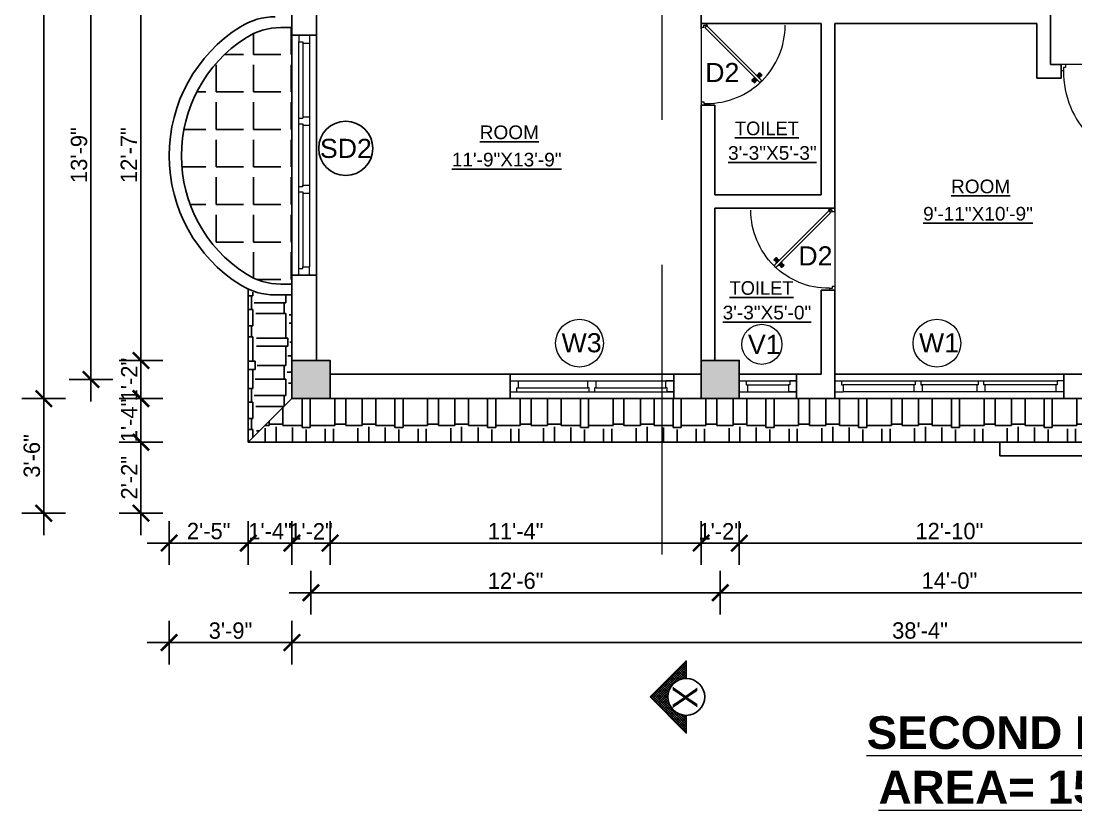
# Model space of a CAD drawing. Header units: inches. Extents: x 3672 to 10975, y -27382 to -746.
# Drawn here: x 8142.6 to 8529.3, y -24918.4 to -24628.2 of the extents above; entities that cross this region are included whole.
import ezdxf

# ---------------------------------------------------------------- set-up
doc = ezdxf.new("R2010")
doc.units = ezdxf.units.IN
doc.header["$LTSCALE"] = 17
doc.header["$MEASUREMENT"] = 0
doc.linetypes.add('21_FP_00$0$HIDDEN', pattern=[0.375, 0.25, -0.125])
doc.linetypes.add('PHANTOM2', pattern=[1.25, 0.625, -0.125, 0.125, -0.125, 0.125, -0.125])
for name, color, linetype, lineweight in [('25 BOT BAR', 12, 'Continuous', 25), ('aa_section_line', 2, 'PHANTOM2', 13), ('DOOR & WIN', 1, 'Continuous', 25), ('OUTLINE', 1, 'Continuous', 25), ('PUERTAS', 7, 'Continuous', 9), ('TEXT', 231, 'Continuous', 20), ('WINDOW FRAME PLAN', 162, 'Continuous', 18)]:
    doc.layers.add(name, color=color, linetype=linetype, lineweight=lineweight)
doc.layers.add('A-Sect-Iden', color=111, linetype='Continuous')
doc.styles.add('ARCHITECTURE', font='stylu.ttf')
doc.styles.add('DIMTEXT', font='arial.ttf', dxfattribs={"height": 6})
doc.styles.add('HEADING', font='swissel.ttf')
doc.dimstyles.new('8 SCALE', dxfattribs={"dimscale": 0, "dimtxt": 6, "dimasz": 6, "dimexe": 8, "dimexo": 8, "dimgap": 1.25, "dimtad": 1, "dimdec": 0, "dimzin": 3, "dimdsep": 46, "dimlunit": 4, "dimtxsty": 'ARCHITECTURE', "dimblk": 'ARCHTICK', "dimcen": 8, "dimdle": 8, "dimclrd": 5, "dimclre": 5, "dimclrt": 7, "dimadec": 0, "dimazin": 0, "dimtfac": 0.75, "dimtdec": 0, "dimtix": 1, "dimtmove": 2, "dimatfit": 3, "dimldrblk": 'ARCHTICK', "dimfxl": 8, "dimfxlon": 1, "dimtolj": 1, "dimtzin": 0, "dimlwd": -1, "dimlwe": -1, "dimarcsym": 0})
pattern_1 = [(0, (-1768.396, -5912.43), (25.5, 12), [6, -5, 7, -3, 9, -4]), (0, (-1762.396, -5911.93), (25.5, 12), [5, -19, 4, -6]), (0, (-1750.396, -5913.18), (25.5, 12), [3, -31]), (90, (-1768.396, -5912.4304), (-8.5, 12), [11.5, -36.5]), (90, (-1762.396, -5912.4304), (-8.5, 12), [11.25, -36.75]), (90, (-1757.396, -5912.4304), (-8.5, 12), [10.5, -37.5]), (90, (-1750.396, -5913.1804), (-8.5, 12), [11.5, -36.5]), (90, (-1747.396, -5913.1804), (-8.5, 12), [11.5, -36.5]), (90, (-1738.396, -5912.4304), (-8.5, 12), [11, -37])]

# ---------------------------------------------------------------- blocks, each defined once
blk = doc.blocks.new("5'")
at = {"layer": 'WINDOW FRAME PLAN'}
for p, q in [((10026.35, -7897.24), (10086.35, -7897.24)), ((10026.35, -7897.24), (10026.35, -7901.24)), ((10026.35, -7897.24), (10029.35, -7897.24)), ((10029.35, -7899.74), (10029.35, -7897.24)), ((10054.85, -7899.74), (10054.85, -7897.24)), ((10054.85, -7897.24), (10057.85, -7897.24)), ((10057.85, -7899.74), (10057.85, -7897.24)), ((10086.35, -7897.24), (10083.35, -7897.24)), ((10083.35, -7899.74), (10083.35, -7897.24)), ((10086.35, -7897.24), (10086.35, -7901.24)), ((10026.35, -7901.24), (10086.35, -7901.24)), ((10026.35, -7901.24), (10028.85, -7901.24)), ((10028.85, -7901.24), (10028.85, -7899.74)), ((10028.85, -7899.74), (10029.35, -7899.74)), ((10029.35, -7899.74), (10054.85, -7899.74)), ((10055.35, -7899.74), (10054.85, -7899.74)), ((10055.35, -7901.24), (10055.35, -7899.74)), ((10057.35, -7901.24), (10057.35, -7899.74)), ((10057.85, -7899.74), (10057.35, -7899.74)), ((10057.85, -7899.74), (10083.35, -7899.74)), ((10083.85, -7899.74), (10083.35, -7899.74)), ((10083.85, -7901.24), (10083.85, -7899.74)), ((10086.35, -7901.24), (10083.85, -7901.24))]:
    blk.add_line(p, q, dxfattribs=at)
blk = doc.blocks.new('DFFDFD')
at = {"layer": 'DOOR & WIN'}
for p, q in [((-13646.78, -2252.33), (-13646.78, -2168.33)), ((-13637.78, -2168.33), (-13646.78, -2168.33)), ((-13637.78, -2168.33), (-13637.78, -2252.33)), ((-13637.78, -2252.33), (-13646.78, -2252.33)), ((-13637.78, -2252.33), (-13646.78, -2252.33))]:
    blk.add_line(p, q, dxfattribs=at)
at = {"layer": 'WINDOW FRAME PLAN'}
for p, q in [((-13644.28, -2168.33), (-13644.28, -2170.83)), ((-13640.28, -2168.33), (-13640.28, -2171.33)), ((-13644.28, -2249.83), (-13644.28, -2170.83)), ((-13644.28, -2170.83), (-13642.78, -2170.83)), ((-13642.78, -2170.83), (-13642.78, -2171.33)), ((-13642.78, -2171.33), (-13642.78, -2197.83)), ((-13642.78, -2171.33), (-13640.28, -2171.33)), ((-13640.28, -2171.33), (-13640.28, -2249.33)), ((-13644.28, -2197.83), (-13642.78, -2197.83)), ((-13644.28, -2199.83), (-13642.78, -2199.83)), ((-13642.78, -2197.33), (-13640.28, -2197.33)), ((-13642.78, -2199.83), (-13642.78, -2200.33)), ((-13642.78, -2199.83), (-13642.78, -2220.83)), ((-13642.78, -2200.33), (-13640.28, -2200.33)), ((-13644.28, -2220.83), (-13642.78, -2220.83)), ((-13644.28, -2222.83), (-13642.78, -2222.83)), ((-13642.78, -2220.33), (-13640.28, -2220.33)), ((-13642.78, -2220.83), (-13642.78, -2220.33)), ((-13642.78, -2222.83), (-13642.78, -2249.33)), ((-13642.78, -2223.33), (-13640.28, -2223.33)), ((-13644.28, -2252.33), (-13644.28, -2249.83)), ((-13644.28, -2249.83), (-13642.78, -2249.83)), ((-13642.78, -2249.33), (-13640.28, -2249.33)), ((-13642.78, -2249.83), (-13642.78, -2249.33)), ((-13640.28, -2252.33), (-13640.28, -2249.33))]:
    blk.add_line(p, q, dxfattribs=at)
blk = doc.blocks.new('2ft6in')
at = {"layer": 'PUERTAS', "color": 2}
for p, q in [((0.84, 2.1), (21.02, 22.28)), ((21.71, 21.6), (1.47, 1.37)), ((18.33, 21.76), (18.31, 21.77)), ((21.71, 21.6), (21.02, 22.28)), ((21.18, 18.9), (21.2, 18.89)), ((0, 2), (0, 0)), ((0.6, 2), (0, 2)), ((1.33, 0), (0, 0)), ((0.6, 1.26), (0.6, 2.04)), ((0.67, 1.26), (0.6, 1.26)), ((0.67, 1.26), (0.67, 2.01)), ((0.67, 1), (0.67, 1.26)), ((1.33, 1), (0.67, 1)), ((1.31, 1.53), (0.79, 2.06)), ((1.36, 1.58), (0.81, 2.12)), ((1.36, 1.58), (1.31, 1.53)), ((1.47, 1.37), (1.31, 1.53)), ((1.33, 0), (1.33, 1)), ((28.67, 0), (28.67, 1)), ((28.67, 1), (29.33, 1)), ((28.67, 0), (30, 0)), ((29.33, 1), (29.33, 2)), ((29.33, 2), (30, 2)), ((30, 0), (30, 2))]:
    blk.add_line(p, q, dxfattribs=at)
at = {"layer": 'PUERTAS', "color": 8}
for p, q in [((18.81, 20.78), (18.04, 21.4)), ((18.86, 20.83), (18.08, 21.46)), ((18.95, 20.92), (18.2, 21.58)), ((18.44, 21.9), (18.31, 21.77)), ((19.07, 21.03), (18.34, 21.72)), ((18.44, 21.9), (18.56, 22.02)), ((18.58, 22.01), (18.56, 22.02)), ((19.3, 21.26), (18.61, 22)), ((19.42, 21.38), (18.75, 22.14)), ((19.51, 21.48), (18.88, 22.26)), ((18.91, 20.27), (19.19, 20.69)), ((19.55, 21.53), (18.93, 22.3)), ((19.13, 20.8), (19.03, 20.9)), ((19.15, 20.82), (19.05, 20.92)), ((19.09, 20.44), (19.25, 20.76)), ((19.19, 20.87), (19.1, 20.96)), ((19.25, 20.93), (19.16, 21.02)), ((19.28, 20.63), (19.32, 20.83)), ((19.4, 21.08), (19.31, 21.17)), ((19.47, 21.15), (19.38, 21.24)), ((19.43, 20.78), (19.4, 20.9)), ((19.51, 21.19), (19.42, 21.28)), ((19.55, 20.91), (19.43, 20.94)), ((19.53, 21.21), (19.44, 21.3)), ((19.7, 21.06), (19.51, 21.01)), ((19.89, 21.24), (19.58, 21.08)), ((20.07, 21.42), (19.64, 21.15)), ((19.69, 19.49), (20.12, 19.76)), ((19.87, 19.67), (20.18, 19.83)), ((20.06, 19.85), (20.25, 19.9)), ((20.21, 20), (20.33, 19.97)), ((20.21, 19.38), (20.83, 18.61)), ((20.23, 19.7), (20.32, 19.61)), ((20.25, 19.72), (20.34, 19.63)), ((20.25, 19.43), (20.88, 18.65)), ((20.29, 19.76), (20.38, 19.67)), ((20.33, 20.13), (20.36, 20.01)), ((20.34, 19.53), (21, 18.77)), ((20.36, 19.83), (20.45, 19.74)), ((20.48, 20.28), (20.44, 20.08)), ((20.46, 19.64), (21.14, 18.91)), ((20.5, 19.98), (20.6, 19.89)), ((20.67, 20.47), (20.51, 20.15)), ((20.85, 20.64), (20.57, 20.22)), ((20.57, 20.04), (20.66, 19.95)), ((20.61, 20.09), (20.7, 19.99)), ((20.63, 20.11), (20.72, 20.01)), ((20.69, 19.87), (21.42, 19.19)), ((20.81, 19.99), (21.56, 19.33)), ((20.9, 20.08), (21.68, 19.45)), ((20.95, 20.13), (21.72, 19.51)), ((21.32, 19.01), (21.2, 18.89)), ((21.32, 19.01), (21.44, 19.14)), ((21.43, 19.15), (21.44, 19.14)), ((0, 0), (30, 0))]:
    blk.add_line(p, q, dxfattribs=at)
at = {"layer": 'PUERTAS', "color": 1}
for p, q in [((18.06, 21.44), (18.48, 21.86)), ((18.74, 20.79), (18.06, 21.34)), ((18.08, 21.51), (18.45, 21.88)), ((18.11, 21.49), (18.08, 21.51)), ((18.82, 22.25), (18.45, 21.88)), ((18.9, 22.28), (18.48, 21.86)), ((18.84, 22.23), (18.82, 22.25)), ((18.83, 20.8), (19.18, 21.15)), ((18.84, 20.21), (19.1, 20.6)), ((18.85, 20.11), (18.84, 20.12)), ((18.92, 20.89), (18.93, 20.88)), ((19.54, 21.59), (18.99, 22.27)), ((19.02, 20.88), (19.24, 21.1)), ((19.12, 20.8), (19.03, 20.89)), ((19.1, 20.7), (19.11, 20.69)), ((19.1, 20.6), (19.1, 20.6)), ((19.11, 20.79), (19.33, 21.01)), ((19.54, 21.5), (19.18, 21.15)), ((19.45, 21.31), (19.24, 21.1)), ((19.55, 21.22), (19.33, 21.01)), ((19.45, 21.41), (19.45, 21.41)), ((19.54, 21.22), (19.45, 21.31)), ((19.53, 19.43), (19.54, 19.42)), ((19.64, 21.23), (19.64, 21.23)), ((19.64, 19.42), (20.02, 19.67)), ((19.74, 21.24), (19.73, 21.23)), ((20.12, 21.49), (19.74, 21.24)), ((20.02, 19.67), (20.03, 19.68)), ((20.12, 19.68), (20.12, 19.68)), ((20.21, 19.69), (20.43, 19.9)), ((20.22, 21.48), (20.22, 21.49)), ((20.22, 19.41), (20.57, 19.76)), ((20.22, 19.69), (20.31, 19.6)), ((20.31, 19.6), (20.52, 19.81)), ((20.31, 19.5), (20.31, 19.5)), ((20.65, 20.12), (20.43, 19.9)), ((20.74, 20.03), (20.52, 19.81)), ((20.93, 20.11), (20.57, 19.76)), ((20.64, 20.11), (20.73, 20.02)), ((20.66, 20.31), (20.65, 20.31)), ((20.65, 20.21), (20.65, 20.22)), ((20.91, 20.7), (20.66, 20.31)), ((20.84, 20.02), (20.83, 20.03)), ((20.91, 20.8), (20.91, 20.79)), ((21.02, 20.12), (21.7, 19.57)), ((21.7, 19.47), (21.28, 19.05)), ((21.67, 19.4), (21.31, 19.03)), ((21.65, 19.42), (21.67, 19.4)), ((20.22, 19.32), (20.76, 18.64)), ((20.86, 18.63), (21.28, 19.05)), ((20.91, 18.68), (20.94, 18.66)), ((20.94, 18.66), (21.31, 19.03))]:
    blk.add_line(p, q, dxfattribs=at)
at = {"layer": 'PUERTAS', "color": 2}
for radius in [0.129, 0.0627]:
    blk.add_circle((0.68, 2.14), radius, dxfattribs=at)
at = {"layer": 'PUERTAS', "color": 8}
blk.add_arc((0.68, 2.14), 28.65, 359.7285, 90.0333, dxfattribs=at)
at = {"layer": 'PUERTAS', "color": 1}
for centre, start, end in [((18.78, 20.84), 231.0764, 315), ((18.89, 20.16), 135, 225), ((18.94, 22.23), 38.9236, 135), ((18.97, 20.93), 225, 315), ((19.16, 20.74), 135, 219.7428), ((19.06, 20.65), 315, 39.7428), ((19.4, 21.36), 315, 45), ((19.49, 21.55), 315, 38.9236), ((19.59, 19.47), 225, 315), ((19.6, 21.18), 50.2572, 135), ((19.68, 21.28), 230.2572, 315), ((20.07, 19.63), 50.2572, 135), ((20.17, 21.44), 45, 135), ((20.16, 19.73), 230.2572, 315), ((20.27, 19.36), 135, 218.9236), ((20.35, 19.55), 135, 225), ((20.7, 20.26), 135, 219.7428), ((20.6, 20.17), 315, 39.7428), ((20.78, 19.98), 45, 135), ((20.87, 20.75), 315, 45), ((20.98, 20.07), 51.0764, 135), ((21.65, 19.52), 315, 51.0764), ((20.82, 18.68), 218.9236, 315)]:
    blk.add_arc(centre, 0.0667, start, end, dxfattribs=at)
blk = doc.blocks.new('*U2800')
at = {"color": 3}
blk.add_blockref('2ft6in', (0, 0), dxfattribs=at)
blk = doc.blocks.new('3ft')
at = {"layer": 'PUERTAS', "color": 6}
for p, q in [((1.01, 2.52), (25.23, 26.74)), ((26.05, 25.92), (1.77, 1.64)), ((26.05, 25.92), (25.23, 26.74)), ((0, 2.4), (0, 0)), ((0.72, 2.4), (0, 2.4)), ((1.6, 0), (0, 0)), ((0.72, 1.52), (0.72, 2.44)), ((0.8, 1.52), (0.72, 1.52)), ((0.8, 1.52), (0.8, 2.41)), ((0.8, 1.2), (0.8, 1.52)), ((1.6, 1.2), (0.8, 1.2)), ((1.57, 1.84), (0.94, 2.47)), ((1.63, 1.89), (0.97, 2.55)), ((1.63, 1.89), (1.57, 1.84)), ((1.77, 1.64), (1.57, 1.84)), ((1.6, 0), (1.6, 1.2)), ((34.4, 0), (34.4, 1.2)), ((34.4, 1.2), (35.2, 1.2)), ((34.4, 0), (36, 0)), ((35.2, 1.2), (35.2, 2.4)), ((35.2, 2.4), (36, 2.4)), ((36, 0), (36, 2.4))]:
    blk.add_line(p, q, dxfattribs=at)
at = {"layer": 'PUERTAS', "color": 8}
for p, q in [((22.57, 24.94), (21.65, 25.68)), ((22.63, 24.99), (21.69, 25.75)), ((22.74, 25.1), (21.84, 25.9)), ((22.13, 26.28), (21.98, 26.13)), ((22.88, 25.24), (22.01, 26.06)), ((22.13, 26.28), (22.27, 26.42)), ((22.29, 26.41), (22.27, 26.42)), ((23.16, 25.52), (22.34, 26.39)), ((23.3, 25.66), (22.5, 26.56)), ((23.41, 25.77), (22.65, 26.71)), ((22.69, 24.32), (23.02, 24.83)), ((23.46, 25.83), (22.72, 26.75)), ((22.95, 24.96), (22.84, 25.07)), ((22.98, 24.99), (22.86, 25.1)), ((23.03, 25.04), (22.91, 25.15)), ((22.91, 24.53), (23.1, 24.91)), ((23.11, 25.12), (22.99, 25.23)), ((23.13, 24.76), (23.18, 24.99)), ((23.28, 25.3), (23.17, 25.41)), ((23.36, 25.37), (23.25, 25.49)), ((23.31, 24.94), (23.28, 25.08)), ((23.41, 25.43), (23.3, 25.54)), ((23.46, 25.09), (23.32, 25.13)), ((23.44, 25.45), (23.33, 25.56)), ((23.64, 25.27), (23.41, 25.22)), ((23.87, 25.49), (23.49, 25.3)), ((24.08, 25.71), (23.57, 25.38)), ((23.63, 23.38), (24.14, 23.72)), ((23.84, 23.6), (24.22, 23.79)), ((24.07, 23.82), (24.3, 23.88)), ((24.25, 24), (24.39, 23.97)), ((24.25, 23.26), (24.99, 22.34)), ((24.27, 23.64), (24.38, 23.53)), ((24.3, 23.67), (24.41, 23.56)), ((24.3, 23.32), (25.06, 22.38)), ((24.35, 23.72), (24.46, 23.61)), ((24.4, 24.15), (24.43, 24.01)), ((24.41, 23.43), (25.2, 22.53)), ((24.43, 23.8), (24.54, 23.69)), ((24.58, 24.33), (24.52, 24.1)), ((24.55, 23.57), (25.37, 22.7)), ((24.6, 23.97), (24.72, 23.86)), ((24.8, 24.56), (24.61, 24.18)), ((25.02, 24.77), (24.68, 24.26)), ((24.68, 24.05), (24.79, 23.94)), ((24.73, 24.1), (24.85, 23.99)), ((24.76, 24.13), (24.87, 24.02)), ((24.83, 23.85), (25.7, 23.03)), ((24.97, 23.99), (25.87, 23.2)), ((25.08, 24.1), (26.02, 23.34)), ((25.14, 24.15), (26.06, 23.41)), ((25.58, 22.82), (25.43, 22.67)), ((25.58, 22.82), (25.73, 22.97)), ((25.72, 22.98), (25.73, 22.97)), ((0, 0), (36, 0))]:
    blk.add_line(p, q, dxfattribs=at)
at = {"layer": 'PUERTAS', "color": 1}
for p, q in [((21.67, 25.73), (22.17, 26.23)), ((22.49, 24.95), (21.67, 25.61)), ((21.7, 25.82), (22.14, 26.26)), ((21.73, 25.79), (21.7, 25.82)), ((22.58, 26.7), (22.14, 26.26)), ((22.67, 26.73), (22.17, 26.23)), ((22.61, 26.67), (22.58, 26.7)), ((22.6, 24.96), (23.02, 25.38)), ((22.61, 24.25), (22.92, 24.72)), ((22.62, 24.13), (22.61, 24.14)), ((22.7, 25.07), (22.71, 25.06)), ((23.45, 25.91), (22.79, 26.73)), ((22.82, 25.06), (23.08, 25.32)), ((22.94, 24.95), (22.83, 25.07)), ((22.92, 24.72), (22.92, 24.72)), ((22.93, 24.94), (23.19, 25.21)), ((22.93, 24.84), (22.93, 24.83)), ((23.44, 25.81), (23.02, 25.38)), ((23.34, 25.58), (23.08, 25.32)), ((23.46, 25.47), (23.19, 25.21)), ((23.33, 25.7), (23.34, 25.69)), ((23.45, 25.46), (23.33, 25.57)), ((23.44, 23.31), (23.45, 23.3)), ((23.56, 23.3), (24.03, 23.61)), ((23.57, 25.47), (23.57, 25.47)), ((24.15, 25.79), (23.68, 25.48)), ((23.68, 25.48), (23.68, 25.48)), ((24.03, 23.61), (24.03, 23.62)), ((24.14, 23.62), (24.14, 23.62)), ((24.25, 23.62), (24.51, 23.89)), ((24.27, 25.78), (24.26, 25.79)), ((24.26, 23.29), (24.69, 23.71)), ((24.26, 23.63), (24.37, 23.52)), ((24.37, 23.52), (24.63, 23.77)), ((24.37, 23.4), (24.37, 23.4)), ((24.78, 24.15), (24.51, 23.89)), ((24.89, 24.03), (24.63, 23.77)), ((25.11, 24.14), (24.69, 23.71)), ((24.77, 24.14), (24.88, 24.03)), ((24.79, 24.38), (24.78, 24.37)), ((24.78, 24.26), (24.78, 24.26)), ((25.1, 24.84), (24.79, 24.38)), ((25, 24.03), (25, 24.03)), ((25.09, 24.96), (25.1, 24.95)), ((25.22, 24.14), (26.03, 23.48)), ((26.04, 23.37), (25.54, 22.86)), ((26.01, 23.27), (25.57, 22.83)), ((25.98, 23.3), (26.01, 23.27)), ((24.26, 23.18), (24.92, 22.37)), ((25.04, 22.36), (25.54, 22.86)), ((25.1, 22.42), (25.13, 22.39)), ((25.13, 22.39), (25.57, 22.83))]:
    blk.add_line(p, q, dxfattribs=at)
at = {"layer": 'PUERTAS', "color": 2}
for p, q in [((21.99, 26.11), (21.98, 26.13)), ((25.42, 22.68), (25.43, 22.67))]:
    blk.add_line(p, q, dxfattribs=at)
at = {"layer": 'PUERTAS', "color": 6}
for radius in [0.155, 0.0752]:
    blk.add_circle((0.82, 2.56), radius, dxfattribs=at)
blk.add_arc((0.82, 2.56), 34.38, 359.7285, 90.0333, dxfattribs=at)
at = {"layer": 'PUERTAS', "color": 1}
for centre, start, end in [((22.54, 25.01), 231.0764, 315), ((22.67, 24.2), 135, 225), ((22.73, 26.68), 38.9236, 135), ((22.77, 25.12), 225, 315), ((22.99, 24.89), 135, 219.7428), ((22.87, 24.78), 315, 39.7428), ((23.28, 25.63), 315, 45), ((23.39, 25.86), 315, 38.9236), ((23.51, 23.36), 225, 315), ((23.51, 25.41), 50.2572, 135), ((23.62, 25.53), 230.2572, 315), ((24.09, 23.56), 50.2572, 135), ((24.2, 23.68), 230.2572, 315), ((24.2, 25.73), 45, 135), ((24.32, 23.23), 135, 218.9236), ((24.42, 23.46), 135, 225), ((24.84, 24.31), 135, 219.7428), ((24.72, 24.21), 315, 39.7428), ((24.94, 23.98), 45, 135), ((25.04, 24.89), 315, 45), ((25.17, 24.08), 51.0764, 135), ((25.98, 23.42), 315, 51.0764), ((24.98, 22.42), 218.9236, 315)]:
    blk.add_arc(centre, 0.08, start, end, dxfattribs=at)
blk = doc.blocks.new('*U2796')
at = {"color": 3, "xscale": -1}
blk.add_blockref('3ft', (42, 0), dxfattribs=at)
blk = doc.blocks.new('_ArchTick')
at = {"color": 0, "linetype": 'ByBlock', "const_width": 0.15}
blk.add_lwpolyline([(-0.5, -0.5), (0.5, 0.5)], dxfattribs=at)
blk = doc.blocks.new('*D3226')
at = {"layer": '25 BOT BAR', "color": 5, "transparency": 16777216}
for p, q in [((8186.57, -24594.07), (8186.57, -24760.59)), ((8194.57, -24602.07), (8178.57, -24602.07)), ((8194.57, -24752.59), (8178.57, -24752.59))]:
    blk.add_line(p, q, dxfattribs=at)
at = {"layer": 'Defpoints', "color": 0, "transparency": 16777216}
for p in [(8241.89, -24602.07), (8186.57, -24752.59), (8241.89, -24752.59)]:
    blk.add_point(p, dxfattribs=at)
at = {"layer": '25 BOT BAR', "color": 5, "transparency": 16777216, "xscale": 6, "yscale": 6, "zscale": 6}
for p, rotation in [((8186.57, -24602.07), 90), ((8186.57, -24752.59), 270)]:
    blk.add_blockref('_ArchTick', p, dxfattribs=dict(at, rotation=rotation))
at = {"layer": '25 BOT BAR', "color": 7, "transparency": 16777216, "insert": (8182.11, -24677.33), "char_height": 6, "attachment_point": 5, "rotation": 90, "style": 'ARCHITECTURE'}
blk.add_mtext('\\A1;12\'-7"', dxfattribs=at)
blk = doc.blocks.new('*D3227')
at = {"layer": '25 BOT BAR', "color": 5, "transparency": 16777216}
for p, q in [((8186.57, -24752.59), (8186.57, -24746.59)), ((8194.57, -24752.59), (8178.57, -24752.59)), ((8186.57, -24752.59), (8186.57, -24766.59)), ((8194.57, -24766.59), (8178.57, -24766.59)), ((8186.57, -24766.59), (8186.57, -24772.59))]:
    blk.add_line(p, q, dxfattribs=at)
at = {"layer": 'Defpoints', "color": 0, "transparency": 16777216}
for p in [(8241.89, -24752.59), (8186.57, -24766.59), (8241.89, -24766.59)]:
    blk.add_point(p, dxfattribs=at)
at = {"layer": '25 BOT BAR', "color": 5, "transparency": 16777216, "xscale": 6, "yscale": 6, "zscale": 6}
for p, rotation in [((8186.57, -24752.59), 270), ((8186.57, -24766.59), 90)]:
    blk.add_blockref('_ArchTick', p, dxfattribs=dict(at, rotation=rotation))
at = {"layer": '25 BOT BAR', "color": 7, "transparency": 16777216, "insert": (8182.27, -24759.59), "char_height": 6, "attachment_point": 5, "rotation": 90, "style": 'ARCHITECTURE'}
blk.add_mtext('\\A1;1\'-2"', dxfattribs=at)
blk = doc.blocks.new('*D3228')
at = {"layer": '25 BOT BAR', "color": 5, "transparency": 16777216}
for p, q in [((8168.24, -24767.59), (8168.24, -24587.07)), ((8176.24, -24595.07), (8160.24, -24595.07)), ((8176.24, -24759.59), (8160.24, -24759.59))]:
    blk.add_line(p, q, dxfattribs=at)
at = {"layer": 'Defpoints', "color": 0, "transparency": 16777216}
for p in [(8168.24, -24595.07), (8248.89, -24595.07), (8248.89, -24759.59)]:
    blk.add_point(p, dxfattribs=at)
at = {"layer": '25 BOT BAR', "color": 5, "transparency": 16777216, "xscale": 6, "yscale": 6, "zscale": 6}
for p, rotation in [((8168.24, -24595.07), 90), ((8168.24, -24759.59), 270)]:
    blk.add_blockref('_ArchTick', p, dxfattribs=dict(at, rotation=rotation))
at = {"layer": '25 BOT BAR', "color": 7, "transparency": 16777216, "insert": (8163.88, -24677.33), "char_height": 6, "attachment_point": 5, "rotation": 90, "style": 'ARCHITECTURE'}
blk.add_mtext('\\A1;13\'-9"', dxfattribs=at)
blk = doc.blocks.new('*D3231')
at = {"layer": '25 BOT BAR', "color": 5, "transparency": 16777216}
for p, q in [((8150.95, -24298.59), (8150.95, -24774.59)), ((8158.95, -24306.59), (8142.95, -24306.59)), ((8158.95, -24766.59), (8142.95, -24766.59))]:
    blk.add_line(p, q, dxfattribs=at)
at = {"layer": 'Defpoints', "color": 0, "transparency": 16777216}
for p in [(8241.89, -24306.59), (8150.95, -24766.59), (8241.89, -24766.59)]:
    blk.add_point(p, dxfattribs=at)
at = {"layer": '25 BOT BAR', "color": 5, "transparency": 16777216, "xscale": 6, "yscale": 6, "zscale": 6}
for p, rotation in [((8150.95, -24306.59), 90), ((8150.95, -24766.59), 270)]:
    blk.add_blockref('_ArchTick', p, dxfattribs=dict(at, rotation=rotation))
at = {"layer": '25 BOT BAR', "color": 7, "transparency": 16777216, "insert": (8146.57, -24536.59), "char_height": 6, "attachment_point": 5, "rotation": 90, "style": 'ARCHITECTURE'}
blk.add_mtext('\\A1;38\'-4"', dxfattribs=at)
blk = doc.blocks.new('*D3232')
at = {"layer": '25 BOT BAR', "color": 5, "transparency": 16777216}
for p, q in [((8241.89, -24811.54), (8241.89, -24827.54)), ((8255.89, -24811.54), (8255.89, -24827.54)), ((8241.89, -24819.54), (8235.89, -24819.54)), ((8241.89, -24819.54), (8255.89, -24819.54)), ((8255.89, -24819.54), (8261.89, -24819.54))]:
    blk.add_line(p, q, dxfattribs=at)
at = {"layer": 'Defpoints', "color": 0, "transparency": 16777216}
for p in [(8241.89, -24766.59), (8255.89, -24766.59), (8255.89, -24819.54)]:
    blk.add_point(p, dxfattribs=at)
at = {"layer": '25 BOT BAR', "color": 5, "transparency": 16777216, "xscale": 6, "yscale": 6, "zscale": 6}
blk.add_blockref('_ArchTick', (8241.89, -24819.54), dxfattribs=at)
at = {"layer": '25 BOT BAR', "color": 5, "transparency": 16777216, "xscale": 6, "yscale": 6, "zscale": 6, "rotation": 180}
blk.add_blockref('_ArchTick', (8255.89, -24819.54), dxfattribs=at)
at = {"layer": '25 BOT BAR', "color": 7, "transparency": 16777216, "insert": (8248.89, -24815.23), "char_height": 6, "attachment_point": 5, "style": 'ARCHITECTURE'}
blk.add_mtext('\\A1;1\'-2"', dxfattribs=at)
blk = doc.blocks.new('*D3233')
at = {"layer": '25 BOT BAR', "color": 5, "transparency": 16777216}
for p, q in [((8255.89, -24811.54), (8255.89, -24827.54)), ((8391.89, -24811.54), (8391.89, -24827.54)), ((8247.89, -24819.54), (8399.89, -24819.54))]:
    blk.add_line(p, q, dxfattribs=at)
at = {"layer": 'Defpoints', "color": 0, "transparency": 16777216}
for p in [(8255.89, -24766.59), (8391.89, -24766.59), (8391.89, -24819.54)]:
    blk.add_point(p, dxfattribs=at)
at = {"layer": '25 BOT BAR', "color": 5, "transparency": 16777216, "xscale": 6, "yscale": 6, "zscale": 6, "rotation": 180}
blk.add_blockref('_ArchTick', (8255.89, -24819.54), dxfattribs=at)
at = {"layer": '25 BOT BAR', "color": 5, "transparency": 16777216, "xscale": 6, "yscale": 6, "zscale": 6}
blk.add_blockref('_ArchTick', (8391.89, -24819.54), dxfattribs=at)
at = {"layer": '25 BOT BAR', "color": 7, "transparency": 16777216, "insert": (8323.89, -24815.16), "char_height": 6, "attachment_point": 5, "style": 'ARCHITECTURE'}
blk.add_mtext('\\A1;11\'-4"', dxfattribs=at)
blk = doc.blocks.new('*D3234')
at = {"layer": '25 BOT BAR', "color": 5, "transparency": 16777216}
for p, q in [((8391.89, -24811.54), (8391.89, -24827.54)), ((8405.89, -24811.54), (8405.89, -24827.54)), ((8391.89, -24819.54), (8385.89, -24819.54)), ((8391.89, -24819.54), (8405.89, -24819.54)), ((8405.89, -24819.54), (8411.89, -24819.54))]:
    blk.add_line(p, q, dxfattribs=at)
at = {"layer": 'Defpoints', "color": 0, "transparency": 16777216}
for p in [(8391.89, -24766.59), (8405.89, -24766.59), (8405.89, -24819.54)]:
    blk.add_point(p, dxfattribs=at)
at = {"layer": '25 BOT BAR', "color": 5, "transparency": 16777216, "xscale": 6, "yscale": 6, "zscale": 6}
blk.add_blockref('_ArchTick', (8391.89, -24819.54), dxfattribs=at)
at = {"layer": '25 BOT BAR', "color": 5, "transparency": 16777216, "xscale": 6, "yscale": 6, "zscale": 6, "rotation": 180}
blk.add_blockref('_ArchTick', (8405.89, -24819.54), dxfattribs=at)
at = {"layer": '25 BOT BAR', "color": 7, "transparency": 16777216, "insert": (8398.89, -24815.23), "char_height": 6, "attachment_point": 5, "style": 'ARCHITECTURE'}
blk.add_mtext('\\A1;1\'-2"', dxfattribs=at)
blk = doc.blocks.new('*D3235')
at = {"layer": '25 BOT BAR', "color": 5, "transparency": 16777216}
for p, q in [((8405.89, -24811.54), (8405.89, -24827.54)), ((8559.89, -24811.54), (8559.89, -24827.54)), ((8397.89, -24819.54), (8567.89, -24819.54))]:
    blk.add_line(p, q, dxfattribs=at)
at = {"layer": 'Defpoints', "color": 0, "transparency": 16777216}
for p in [(8405.89, -24766.59), (8559.89, -24766.59), (8559.89, -24819.54)]:
    blk.add_point(p, dxfattribs=at)
at = {"layer": '25 BOT BAR', "color": 5, "transparency": 16777216, "xscale": 6, "yscale": 6, "zscale": 6, "rotation": 180}
blk.add_blockref('_ArchTick', (8405.89, -24819.54), dxfattribs=at)
at = {"layer": '25 BOT BAR', "color": 5, "transparency": 16777216, "xscale": 6, "yscale": 6, "zscale": 6}
blk.add_blockref('_ArchTick', (8559.89, -24819.54), dxfattribs=at)
at = {"layer": '25 BOT BAR', "color": 7, "transparency": 16777216, "insert": (8482.89, -24815.18), "char_height": 6, "attachment_point": 5, "style": 'ARCHITECTURE'}
blk.add_mtext('\\A1;12\'-10"', dxfattribs=at)
blk = doc.blocks.new('*D3239')
at = {"layer": '25 BOT BAR', "color": 5, "transparency": 16777216}
for p, q in [((8248.89, -24829.74), (8248.89, -24845.74)), ((8398.89, -24829.74), (8398.89, -24845.74)), ((8240.89, -24837.74), (8406.89, -24837.74))]:
    blk.add_line(p, q, dxfattribs=at)
at = {"layer": 'Defpoints', "color": 0, "transparency": 16777216}
for p in [(8248.89, -24759.59), (8398.89, -24759.59), (8398.89, -24837.74)]:
    blk.add_point(p, dxfattribs=at)
at = {"layer": '25 BOT BAR', "color": 5, "transparency": 16777216, "xscale": 6, "yscale": 6, "zscale": 6, "rotation": 180}
blk.add_blockref('_ArchTick', (8248.89, -24837.74), dxfattribs=at)
at = {"layer": '25 BOT BAR', "color": 5, "transparency": 16777216, "xscale": 6, "yscale": 6, "zscale": 6}
blk.add_blockref('_ArchTick', (8398.89, -24837.74), dxfattribs=at)
at = {"layer": '25 BOT BAR', "color": 7, "transparency": 16777216, "insert": (8323.89, -24833.38), "char_height": 6, "attachment_point": 5, "style": 'ARCHITECTURE'}
blk.add_mtext('\\A1;12\'-6"', dxfattribs=at)
blk = doc.blocks.new('*D3240')
at = {"layer": '25 BOT BAR', "color": 5, "transparency": 16777216}
for p, q in [((8398.89, -24829.74), (8398.89, -24845.74)), ((8566.89, -24829.74), (8566.89, -24845.74)), ((8390.89, -24837.74), (8574.89, -24837.74))]:
    blk.add_line(p, q, dxfattribs=at)
at = {"layer": 'Defpoints', "color": 0, "transparency": 16777216}
for p in [(8398.89, -24759.59), (8566.89, -24759.59), (8566.89, -24837.74)]:
    blk.add_point(p, dxfattribs=at)
at = {"layer": '25 BOT BAR', "color": 5, "transparency": 16777216, "xscale": 6, "yscale": 6, "zscale": 6, "rotation": 180}
blk.add_blockref('_ArchTick', (8398.89, -24837.74), dxfattribs=at)
at = {"layer": '25 BOT BAR', "color": 5, "transparency": 16777216, "xscale": 6, "yscale": 6, "zscale": 6}
blk.add_blockref('_ArchTick', (8566.89, -24837.74), dxfattribs=at)
at = {"layer": '25 BOT BAR', "color": 7, "transparency": 16777216, "insert": (8482.89, -24833.34), "char_height": 6, "attachment_point": 5, "style": 'ARCHITECTURE'}
blk.add_mtext('\\A1;14\'-0"', dxfattribs=at)
blk = doc.blocks.new('*D3242')
at = {"layer": '25 BOT BAR', "color": 5, "transparency": 16777216}
for p, q in [((8241.89, -24848), (8241.89, -24864)), ((8702.35, -24848), (8702.35, -24864)), ((8233.89, -24856), (8710.35, -24856))]:
    blk.add_line(p, q, dxfattribs=at)
at = {"layer": 'Defpoints', "color": 0, "transparency": 16777216}
for p in [(8241.89, -24766.59), (8702.35, -24766.59), (8702.35, -24856)]:
    blk.add_point(p, dxfattribs=at)
at = {"layer": '25 BOT BAR', "color": 5, "transparency": 16777216, "xscale": 6, "yscale": 6, "zscale": 6, "rotation": 180}
blk.add_blockref('_ArchTick', (8241.89, -24856), dxfattribs=at)
at = {"layer": '25 BOT BAR', "color": 5, "transparency": 16777216, "xscale": 6, "yscale": 6, "zscale": 6}
blk.add_blockref('_ArchTick', (8702.35, -24856), dxfattribs=at)
at = {"layer": '25 BOT BAR', "color": 7, "transparency": 16777216, "insert": (8472.12, -24851.62), "char_height": 6, "attachment_point": 5, "style": 'ARCHITECTURE'}
blk.add_mtext('\\A1;38\'-4"', dxfattribs=at)
blk = doc.blocks.new('*D3275')
at = {"layer": '25 BOT BAR', "color": 5, "transparency": 16777216}
for p, q in [((8186.57, -24766.59), (8186.57, -24760.59)), ((8194.57, -24766.59), (8178.57, -24766.59)), ((8186.57, -24766.59), (8186.57, -24782.59)), ((8194.57, -24782.59), (8178.57, -24782.59)), ((8186.57, -24782.59), (8186.57, -24788.59))]:
    blk.add_line(p, q, dxfattribs=at)
at = {"layer": 'Defpoints', "color": 0, "transparency": 16777216}
for p in [(8241.89, -24766.59), (8186.57, -24782.59), (8225.89, -24782.59)]:
    blk.add_point(p, dxfattribs=at)
at = {"layer": '25 BOT BAR', "color": 5, "transparency": 16777216, "xscale": 6, "yscale": 6, "zscale": 6}
for p, rotation in [((8186.57, -24766.59), 270), ((8186.57, -24782.59), 90)]:
    blk.add_blockref('_ArchTick', p, dxfattribs=dict(at, rotation=rotation))
at = {"layer": '25 BOT BAR', "color": 7, "transparency": 16777216, "insert": (8182.19, -24774.59), "char_height": 6, "attachment_point": 5, "rotation": 90, "style": 'ARCHITECTURE'}
blk.add_mtext('\\A1;1\'-4"', dxfattribs=at)
blk = doc.blocks.new('*D3276')
at = {"layer": '25 BOT BAR', "color": 5, "transparency": 16777216}
for p, q in [((8186.57, -24774.59), (8186.57, -24816.59)), ((8194.57, -24782.59), (8178.57, -24782.59)), ((8194.57, -24808.59), (8178.57, -24808.59))]:
    blk.add_line(p, q, dxfattribs=at)
at = {"layer": 'Defpoints', "color": 0, "transparency": 16777216}
for p in [(8225.89, -24782.59), (8186.57, -24808.59), (8547.89, -24808.59)]:
    blk.add_point(p, dxfattribs=at)
at = {"layer": '25 BOT BAR', "color": 5, "transparency": 16777216, "xscale": 6, "yscale": 6, "zscale": 6}
for p, rotation in [((8186.57, -24782.59), 90), ((8186.57, -24808.59), 270)]:
    blk.add_blockref('_ArchTick', p, dxfattribs=dict(at, rotation=rotation))
at = {"layer": '25 BOT BAR', "color": 7, "transparency": 16777216, "insert": (8182.27, -24795.59), "char_height": 6, "attachment_point": 5, "rotation": 90, "style": 'ARCHITECTURE'}
blk.add_mtext('\\A1;2\'-2"', dxfattribs=at)
blk = doc.blocks.new('*D3277')
at = {"layer": '25 BOT BAR', "color": 5, "transparency": 16777216}
for p, q in [((8150.95, -24758.59), (8150.95, -24816.59)), ((8158.95, -24766.59), (8142.95, -24766.59)), ((8158.95, -24808.59), (8142.95, -24808.59))]:
    blk.add_line(p, q, dxfattribs=at)
at = {"layer": 'Defpoints', "color": 0, "transparency": 16777216}
for p in [(8241.89, -24766.59), (8150.95, -24808.59), (8547.89, -24808.59)]:
    blk.add_point(p, dxfattribs=at)
at = {"layer": '25 BOT BAR', "color": 5, "transparency": 16777216, "xscale": 6, "yscale": 6, "zscale": 6}
for p, rotation in [((8150.95, -24766.59), 90), ((8150.95, -24808.59), 270)]:
    blk.add_blockref('_ArchTick', p, dxfattribs=dict(at, rotation=rotation))
at = {"layer": '25 BOT BAR', "color": 7, "transparency": 16777216, "insert": (8146.59, -24787.59), "char_height": 6, "attachment_point": 5, "rotation": 90, "style": 'ARCHITECTURE'}
blk.add_mtext('\\A1;3\'-6"', dxfattribs=at)
blk = doc.blocks.new('*D3279')
at = {"layer": '25 BOT BAR', "color": 5, "transparency": 16777216}
for p, q in [((8225.89, -24811.54), (8225.89, -24827.54)), ((8241.89, -24811.54), (8241.89, -24827.54)), ((8225.89, -24819.54), (8219.89, -24819.54)), ((8241.89, -24819.54), (8225.89, -24819.54)), ((8241.89, -24819.54), (8247.89, -24819.54))]:
    blk.add_line(p, q, dxfattribs=at)
at = {"layer": 'Defpoints', "color": 0, "transparency": 16777216}
for p in [(8241.89, -24766.59), (8225.89, -24782.59), (8225.89, -24819.54)]:
    blk.add_point(p, dxfattribs=at)
at = {"layer": '25 BOT BAR', "color": 5, "transparency": 16777216, "xscale": 6, "yscale": 6, "zscale": 6}
blk.add_blockref('_ArchTick', (8225.89, -24819.54), dxfattribs=at)
at = {"layer": '25 BOT BAR', "color": 5, "transparency": 16777216, "xscale": 6, "yscale": 6, "zscale": 6, "rotation": 180}
blk.add_blockref('_ArchTick', (8241.89, -24819.54), dxfattribs=at)
at = {"layer": '25 BOT BAR', "color": 7, "transparency": 16777216, "insert": (8233.89, -24815.16), "char_height": 6, "attachment_point": 5, "style": 'ARCHITECTURE'}
blk.add_mtext('\\A1;1\'-4"', dxfattribs=at)
blk = doc.blocks.new('*D3280')
at = {"layer": '25 BOT BAR', "color": 5, "transparency": 16777216}
for p, q in [((8196.89, -24811.54), (8196.89, -24827.54)), ((8225.89, -24811.54), (8225.89, -24827.54)), ((8233.89, -24819.54), (8188.89, -24819.54))]:
    blk.add_line(p, q, dxfattribs=at)
at = {"layer": 'Defpoints', "color": 0, "transparency": 16777216}
for p in [(8196.89, -24610.59), (8225.89, -24782.59), (8196.89, -24819.54)]:
    blk.add_point(p, dxfattribs=at)
at = {"layer": '25 BOT BAR', "color": 5, "transparency": 16777216, "xscale": 6, "yscale": 6, "zscale": 6, "rotation": 180}
blk.add_blockref('_ArchTick', (8196.89, -24819.54), dxfattribs=at)
at = {"layer": '25 BOT BAR', "color": 5, "transparency": 16777216, "xscale": 6, "yscale": 6, "zscale": 6}
blk.add_blockref('_ArchTick', (8225.89, -24819.54), dxfattribs=at)
at = {"layer": '25 BOT BAR', "color": 7, "transparency": 16777216, "insert": (8211.39, -24815.16), "char_height": 6, "attachment_point": 5, "style": 'ARCHITECTURE'}
blk.add_mtext('\\A1;2\'-5"', dxfattribs=at)
blk = doc.blocks.new('*D3281')
at = {"layer": '25 BOT BAR', "color": 5, "transparency": 16777216}
for p, q in [((8196.89, -24848), (8196.89, -24864)), ((8241.89, -24848), (8241.89, -24864)), ((8249.89, -24856), (8188.89, -24856))]:
    blk.add_line(p, q, dxfattribs=at)
at = {"layer": 'Defpoints', "color": 0, "transparency": 16777216}
for p in [(8196.89, -24610.59), (8241.89, -24766.59), (8196.89, -24856)]:
    blk.add_point(p, dxfattribs=at)
at = {"layer": '25 BOT BAR', "color": 5, "transparency": 16777216, "xscale": 6, "yscale": 6, "zscale": 6, "rotation": 180}
blk.add_blockref('_ArchTick', (8196.89, -24856), dxfattribs=at)
at = {"layer": '25 BOT BAR', "color": 5, "transparency": 16777216, "xscale": 6, "yscale": 6, "zscale": 6}
blk.add_blockref('_ArchTick', (8241.89, -24856), dxfattribs=at)
at = {"layer": '25 BOT BAR', "color": 7, "transparency": 16777216, "insert": (8219.39, -24851.65), "char_height": 6, "attachment_point": 5, "style": 'ARCHITECTURE'}
blk.add_mtext('\\A1;3\'-9"', dxfattribs=at)

msp = doc.modelspace()

# ---------------------------------------------------------------- hatches: boundary and pattern name
at = {"layer": 'A-Sect-Iden', "ltscale": 0.5}
h = msp.add_hatch(dxfattribs=at)
h.set_pattern_fill('ANSI37', color=2, scale=5, style=0)
h.set_pattern_definition([(45, (-17462.6248, -31057.4601), (-0.441941738, 0.441941738), []), (135, (-17462.6248, -31057.4601), (-0.441941738, -0.441941738), [])])
h.paths.add_polyline_path([(8386.45, -24882.69), (8386.45, -24889.18), (8373.21, -24875.94), (8386.45, -24862.7), (8386.45, -24869.19, 1)])
at = {"layer": 'DOOR & WIN'}
h = msp.add_hatch(color=256, dxfattribs=at)
h.dxf.hatch_style = 1
h.paths.add_polyline_path([(8255.89, -24752.59), (8241.89, -24752.59), (8241.89, -24766.59), (8255.89, -24766.59)])
h = msp.add_hatch(color=256, dxfattribs=at)
h.dxf.hatch_style = 1
h.paths.add_polyline_path([(8405.89, -24752.59), (8391.89, -24752.59), (8391.89, -24766.59), (8405.89, -24766.59)])
at = {"layer": 'OUTLINE'}
h = msp.add_hatch(dxfattribs=at)
h.set_pattern_fill('ANGLE', color=8, scale=50)
h.set_pattern_definition([(0, (-1768.396, -4977.941), (0, 13.75), [10, -3.75]), (90, (-1768.396, -4977.941), (-13.75, 8e-16), [10, -3.75])])
h.paths.add_polyline_path([(8241.89, -24630.59), (8237.89, -24630.59, 0.144768), (8224.84, -24634.45, 0.543527), (8224.84, -24720.73, 0.144768), (8237.89, -24724.59), (8241.89, -24724.59)])
h = msp.add_hatch(dxfattribs=at)
h.set_pattern_fill('AR-RSHKE', color=8, angle=90)
h.set_pattern_definition([(90, (-1768.396, -5912.43), (-12, 25.5), [6, -5, 7, -3, 9, -4]), (90, (-1768.896, -5906.43), (-12, 25.5), [5, -19, 4, -6]), (90, (-1767.646, -5894.43), (-12, 25.5), [3, -31]), (180, (-1768.396, -5912.4304), (-12, -8.5), [11.5, -36.5]), (180, (-1768.396, -5906.4304), (-12, -8.5), [11.25, -36.75]), (180, (-1768.396, -5901.4304), (-12, -8.5), [10.5, -37.5]), (180, (-1767.646, -5894.4304), (-12, -8.5), [11.5, -36.5]), (180, (-1767.646, -5891.4304), (-12, -8.5), [11.5, -36.5]), (180, (-1768.396, -5882.4304), (-12, -8.5), [11, -37])])
h.paths.add_polyline_path([(8241.89, -24728.59), (8229.89, -24728.59, -0.019991), (8225.89, -24726.6), (8225.89, -24782.59), (8241.89, -24766.59), (8241.89, -24752.59)])
h = msp.add_hatch(dxfattribs=at)
h.set_pattern_fill('AR-RSHKE', color=8)
h.set_pattern_definition(pattern_1)
h.paths.add_polyline_path([(8377.45, -24766.59), (8255.89, -24766.59), (8241.89, -24766.59), (8225.89, -24782.59), (8377.45, -24782.59)])
h = msp.add_hatch(dxfattribs=at)
h.set_pattern_fill('AR-RSHKE', color=8)
h.set_pattern_definition(pattern_1)
h.paths.add_polyline_path([(8559.89, -24766.59), (8405.89, -24766.59), (8391.89, -24766.59), (8377.45, -24766.59), (8377.45, -24782.59), (8547.89, -24782.59)])

# ---------------------------------------------------------------- linework, layer by layer
at = {"layer": '25 BOT BAR'}
for p, q in [((8519.89, -24462.09), (8519.89, -24644.07)), ((8241.89, -24602.07), (8241.89, -24752.59)), ((8250.89, -24602.07), (8250.89, -24752.59)), ((8391.89, -24631.07), (8391.89, -24602.07)), ((8237.89, -24630.59), (8241.89, -24630.59)), ((8391.89, -24629.07), (8435.89, -24629.07)), ((8435.89, -24691.83), (8435.89, -24629.07)), ((8440.89, -24696.83), (8440.89, -24629.07)), ((8440.89, -24629.07), (8514.89, -24629.07)), ((8514.89, -24629.07), (8514.89, -24649.07)), ((8241.89, -24633.33), (8250.89, -24633.33)), ((8519.89, -24644.07), (8523.89, -24644.07)), ((8523.89, -24644.07), (8523.89, -24649.07)), ((8514.89, -24649.07), (8523.89, -24649.07)), ((8391.89, -24752.59), (8391.89, -24659.07)), ((8391.89, -24659.07), (8396.89, -24659.07)), ((8396.89, -24691.83), (8396.89, -24659.07)), ((8435.89, -24691.83), (8396.89, -24691.83)), ((8396.89, -24752.59), (8396.89, -24696.83)), ((8440.89, -24696.83), (8396.89, -24696.83)), ((8237.89, -24724.59), (8241.89, -24724.59)), ((8250.89, -24752.59), (8250.89, -24722.59)), ((8225.89, -24726.45), (8225.89, -24782.59)), ((8435.89, -24757.59), (8435.89, -24726.83)), ((8440.89, -24726.83), (8435.89, -24726.83)), ((8440.89, -24757.59), (8440.89, -24726.83)), ((8235.79, -24728.59), (8241.89, -24728.59)), ((8255.89, -24757.59), (8391.89, -24757.59)), ((8321.89, -24766.59), (8321.89, -24757.59)), ((8381.89, -24766.59), (8381.89, -24757.59)), ((8426.89, -24757.59), (8426.89, -24766.59)), ((8225.89, -24782.59), (8241.89, -24766.59)), ((8255.89, -24766.59), (8391.89, -24766.59)), ((8501.35, -24787.59), (8501.35, -24782.59)), ((8547.89, -24787.59), (8501.35, -24787.59))]:
    msp.add_line(p, q, dxfattribs=at)
msp.add_circle((8261.64, -24674.86), 9.93, dxfattribs=at)
for centre, radius, start, end in [((8235.79, -24650.59), 24, 90, 122.203), ((8252.8, -24677.59), 55.91, 122.203, 237.797), ((8237.89, -24654.59), 24, 90, 122.9495), ((8252.8, -24677.59), 51.41, 122.9495, 237.0505), ((8237.89, -24700.59), 24, 237.0505, 270), ((8235.79, -24704.59), 24, 237.797, 270)]:
    msp.add_arc(centre, radius, start, end, dxfattribs=at)
at = {"layer": 'A-Sect-Iden', "ltscale": 0.5}
msp.add_lwpolyline([(8386.45, -24882.69), (8386.45, -24889.18), (8373.21, -24875.94), (8386.45, -24862.7), (8386.45, -24869.19)], dxfattribs=at)
msp.add_circle((8386.45, -24875.94), 6.75, dxfattribs=at)
at = {"layer": 'aa_section_line', "linetype": '21_FP_00$0$HIDDEN', "ltscale": 25}
msp.add_line((8377.46, -24239.4), (8377.45, -24863.11), dxfattribs=at)
at = {"layer": 'DOOR & WIN'}
for p, q in [((8241.89, -24721.33), (8241.89, -24633.33)), ((8250.89, -24633.33), (8241.89, -24633.33)), ((8250.89, -24633.33), (8250.89, -24721.33)), ((8250.89, -24721.33), (8241.89, -24721.33)), ((8250.89, -24721.33), (8241.89, -24721.33)), ((8405.89, -24757.59), (8435.89, -24757.59)), ((8440.89, -24757.59), (8559.89, -24757.59)), ((8405.89, -24766.59), (8559.89, -24766.59)), ((8225.89, -24782.59), (8547.89, -24782.59))]:
    msp.add_line(p, q, dxfattribs=at)
at = {"layer": 'OUTLINE'}
for points in [[(8241.89, -24752.59), (8255.89, -24752.59), (8255.89, -24766.59), (8241.89, -24766.59)], [(8391.89, -24752.59), (8405.89, -24752.59), (8405.89, -24766.59), (8391.89, -24766.59)]]:
    msp.add_lwpolyline(points, close=True, dxfattribs=at)
at = {"layer": 'TEXT'}
for centre, radius in [((8347.31, -24746.27), 8.75), ((8414.15, -24746.69), 7.35), ((8478.31, -24746.27), 8.75)]:
    msp.add_circle(centre, radius, dxfattribs=at)
at = {"layer": 'WINDOW FRAME PLAN'}
for p, q in [((8244.39, -24633.33), (8244.39, -24635.83)), ((8248.39, -24633.33), (8248.39, -24636.33)), ((8244.39, -24718.83), (8244.39, -24635.83)), ((8244.39, -24635.83), (8245.89, -24635.83)), ((8245.89, -24635.83), (8245.89, -24636.33)), ((8245.89, -24636.33), (8245.89, -24663.83)), ((8245.89, -24636.33), (8248.39, -24636.33)), ((8248.39, -24636.33), (8248.39, -24718.33)), ((8244.39, -24663.83), (8245.89, -24663.83)), ((8244.39, -24665.83), (8245.89, -24665.83)), ((8245.89, -24663.33), (8248.39, -24663.33)), ((8245.89, -24665.83), (8245.89, -24666.33)), ((8245.89, -24665.83), (8245.89, -24688.83)), ((8245.89, -24666.33), (8248.39, -24666.33)), ((8244.39, -24688.83), (8245.89, -24688.83)), ((8245.89, -24688.33), (8248.39, -24688.33)), ((8245.89, -24688.83), (8245.89, -24688.33)), ((8244.39, -24690.83), (8245.89, -24690.83)), ((8245.89, -24690.83), (8245.89, -24718.33)), ((8245.89, -24691.33), (8248.39, -24691.33)), ((8244.39, -24721.33), (8244.39, -24718.83)), ((8244.39, -24718.83), (8245.89, -24718.83)), ((8245.89, -24718.33), (8248.39, -24718.33)), ((8245.89, -24718.83), (8245.89, -24718.33)), ((8248.39, -24721.33), (8248.39, -24718.33)), ((8405.89, -24760.09), (8426.89, -24760.09)), ((8405.89, -24760.09), (8408.39, -24760.09)), ((8408.39, -24760.09), (8408.39, -24761.59)), ((8408.39, -24761.59), (8408.89, -24761.59)), ((8408.89, -24761.59), (8423.89, -24761.59)), ((8408.89, -24761.59), (8408.89, -24764.09)), ((8423.89, -24761.59), (8423.89, -24764.09)), ((8424.39, -24761.59), (8423.89, -24761.59)), ((8426.89, -24760.09), (8424.39, -24760.09)), ((8424.39, -24760.09), (8424.39, -24761.59)), ((8405.89, -24764.09), (8426.89, -24764.09)), ((8405.89, -24764.09), (8408.89, -24764.09)), ((8426.89, -24764.09), (8423.89, -24764.09))]:
    msp.add_line(p, q, dxfattribs=at)

# ---------------------------------------------------------------- block references
at = {"layer": '25 BOT BAR'}
msp.add_blockref("5'", (-1704.46, -16862.85), dxfattribs=at)
at = {"layer": 'DOOR & WIN', "rotation": 270}
msp.add_blockref('*U2800', (8391.89, -24629.07), dxfattribs=at)
at = {"layer": 'DOOR & WIN', "xscale": -1}
for name, p, rotation in [('*U2796', (8517.89, -24644.07), 180), ('*U2800', (8440.89, -24696.83), 90)]:
    msp.add_blockref(name, p, dxfattribs=dict(at, rotation=rotation))
at = {"layer": 'OUTLINE', "rotation": 270}
msp.add_blockref('DFFDFD', (10693.22, -38404.37), dxfattribs=at)

# ---------------------------------------------------------------- texts
at = {"layer": 'A-Sect-Iden', "ltscale": 0.5, "insert": (8386, -24876.09), "char_height": 9, "width": 12.25, "attachment_point": 5, "rotation": 269.8551, "style": 'HEADING'}
msp.add_mtext('X', dxfattribs=at)
at = {"layer": 'DOOR & WIN', "char_height": 5, "attachment_point": 5}
for s, insert in [('{\\fArial TUR|b0|i0|c162|p34;\\L\\C7; ROOM}', (8320.61, -24669)), ('{\\L\\C7;TOILET}', (8416, -24667.57)), ('{\\fArial TUR|b0|i0|c0|p34;\\L\\C7;3\'-3"X5\'-3"}', (8418, -24676.57)), ('{\\fArial TUR|b0|i0|c0|p34;\\L\\C7;11\'-9"X13\'-9"}', (8320.61, -24679.01)), ('{\\fArial TUR|b0|i0|c0|p34;\\L\\C7; \\fArial TUR|b0|i0|c162|p34;ROOM}', (8493.37, -24688.84)), ('{\\fArial TUR|b0|i0|c0|p34;\\L\\C7;9\'-11"X10\'-9"}', (8493.37, -24698.85)), ('{\\L\\C7;TOILET}', (8414.02, -24726.07)), ('{\\fArial TUR|b0|i0|c0|p34;\\L\\C7;3\'-3"X5\'-0"}', (8416.02, -24735.07))]:
    msp.add_mtext(s, dxfattribs=dict(at, insert=insert))
at = {"layer": 'TEXT', "style": 'DIMTEXT'}
for s, p in [('D2', (8393.39, -24650.55)), ('D2', (8427.54, -24717.77)), ('W3', (8340.75, -24749.6)), ('V1', (8409.04, -24750.2)), ('W1', (8471.75, -24749.6))]:
    msp.add_text(s, height=7, dxfattribs=at).set_placement(p)
msp.add_text('SD2', height=7, rotation=360, dxfattribs=at).set_placement((8252.17, -24678.36))
at = {"layer": 'TEXT', "insert": (8545.22, -24883), "char_height": 12, "width": 396.2985, "attachment_point": 2}
msp.add_mtext('{\\fArial|b1|i0|c0|p34;\\LSECOND FLOOR PLAN \\PAREA= 1565.64 SQ.FT}', dxfattribs=at)

# ---------------------------------------------------------------- dimensions: what is measured, and where the dimension line sits
at = {"layer": '25 BOT BAR'}
for base, p1, p2, picture, middle in [((8150.95, -24766.59), (8241.89, -24306.59), (8241.89, -24766.59), '*D3231', (8146.57, -24536.59)), ((8168.24, -24595.07), (8248.89, -24759.59), (8248.89, -24595.07), '*D3228', (8163.88, -24677.33)), ((8186.57, -24752.59), (8241.89, -24602.07), (8241.89, -24752.59), '*D3226', (8182.11, -24677.33)), ((8186.57, -24766.59), (8241.89, -24752.59), (8241.89, -24766.59), '*D3227', (8182.27, -24759.59)), ((8150.95, -24808.59), (8241.89, -24766.59), (8547.89, -24808.59), '*D3277', (8146.59, -24787.59)), ((8186.57, -24782.59), (8241.89, -24766.59), (8225.89, -24782.59), '*D3275', (8182.19, -24774.59)), ((8186.57, -24808.59), (8225.89, -24782.59), (8547.89, -24808.59), '*D3276', (8182.27, -24795.59))]:
    dim = msp.add_linear_dim(base=base, p1=p1, p2=p2, angle=90, dimstyle='8 SCALE', override={"dimscale": 1}, dxfattribs=at)
    dim.commit()
    dim.dimension.update_dxf_attribs({"geometry": picture, "text_midpoint": middle})
for base, p1, p2, picture, middle in [((8196.89, -24819.54), (8225.89, -24782.59), (8196.89, -24610.59), '*D3280', (8211.39, -24815.16)), ((8196.89, -24856), (8241.89, -24766.59), (8196.89, -24610.59), '*D3281', (8219.39, -24851.65)), ((8398.89, -24837.74), (8248.89, -24759.59), (8398.89, -24759.59), '*D3239', (8323.89, -24833.38)), ((8566.89, -24837.74), (8398.89, -24759.59), (8566.89, -24759.59), '*D3240', (8482.89, -24833.34)), ((8225.89, -24819.54), (8241.89, -24766.59), (8225.89, -24782.59), '*D3279', (8233.89, -24815.16)), ((8702.35, -24856), (8241.89, -24766.59), (8702.35, -24766.59), '*D3242', (8472.12, -24851.62)), ((8255.89, -24819.54), (8241.89, -24766.59), (8255.89, -24766.59), '*D3232', (8248.89, -24815.23)), ((8391.89, -24819.54), (8255.89, -24766.59), (8391.89, -24766.59), '*D3233', (8323.89, -24815.16)), ((8405.89, -24819.54), (8391.89, -24766.59), (8405.89, -24766.59), '*D3234', (8398.89, -24815.23)), ((8559.89, -24819.54), (8405.89, -24766.59), (8559.89, -24766.59), '*D3235', (8482.89, -24815.18))]:
    dim = msp.add_linear_dim(base=base, p1=p1, p2=p2, dimstyle='8 SCALE', override={"dimscale": 1}, dxfattribs=at)
    dim.commit()
    dim.dimension.update_dxf_attribs({"geometry": picture, "text_midpoint": middle})

doc.saveas('drawing.dxf')
